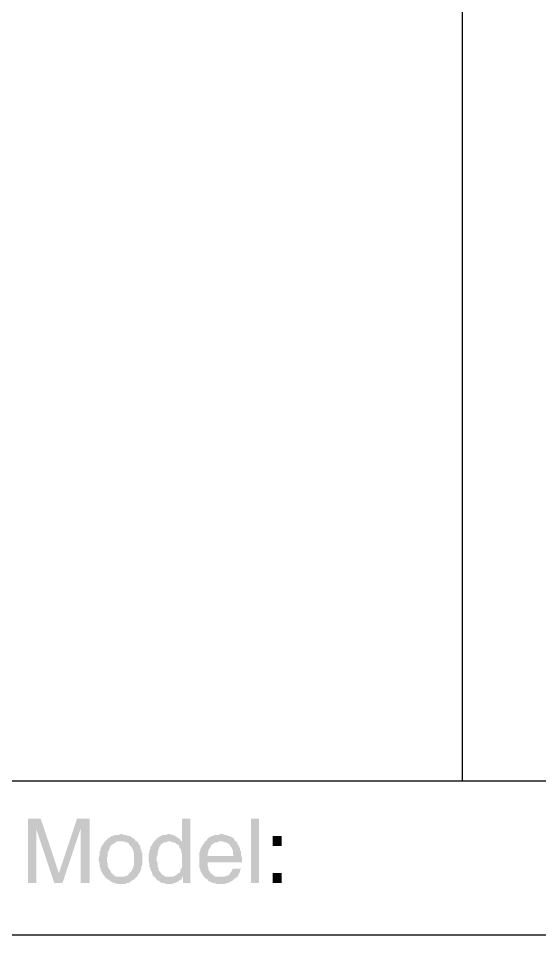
# Model space of a CAD drawing. Header units: inches. Extents: x 3613 to 8393, y -2205 to -794.
# Drawn here: x 4099.35 to 4125.31, y -2177.41 to -2131.75 of the extents above; entities that cross this region are included whole.
import ezdxf

# ---------------------------------------------------------------- set-up
doc = ezdxf.new("R2010")
doc.units = ezdxf.units.IN
doc.header["$MEASUREMENT"] = 0

msp = doc.modelspace()

# ---------------------------------------------------------------- hatches: boundary and pattern name
at = {"transparency": 33554559}
for points in [[(4100.467, -2171.629), (4099.836, -2171.629), (4099.836, -2174.833), (4100.242, -2174.833), (4100.242, -2172.125)], [(4100.467, -2171.629), (4100.242, -2172.125), (4101.144, -2174.833), (4101.37, -2174.337)], [(4102.905, -2171.629), (4102.273, -2171.629), (4101.37, -2174.337), (4101.144, -2174.833), (4101.551, -2174.833), (4102.453, -2172.125), (4102.453, -2172.125)], [(4102.905, -2171.629), (4102.453, -2172.125), (4102.453, -2174.833), (4102.905, -2174.833)], [(4107.914, -2171.629), (4107.508, -2171.629), (4107.508, -2172.802), (4107.192, -2172.847), (4107.237, -2172.892), (4107.328, -2172.938), (4107.373, -2173.028), (4107.373, -2173.073), (4107.418, -2173.118), (4107.463, -2173.208), (4107.463, -2173.299), (4107.508, -2173.344), (4107.508, -2174.021), (4107.463, -2174.111), (4107.418, -2174.201), (4107.418, -2174.246), (4107.373, -2174.337), (4107.328, -2174.337), (4107.282, -2174.382), (4107.237, -2174.427), (4107.147, -2174.472), (4107.553, -2174.472), (4107.553, -2174.833), (4107.914, -2174.833)], [(4110.938, -2174.833), (4110.938, -2171.629), (4111.344, -2171.629), (4111.344, -2174.833)], [(4104.439, -2172.396), (4104.439, -2172.396), (4104.349, -2172.441), (4104.168, -2172.441), (4104.078, -2172.486), (4103.988, -2172.486), (4103.943, -2172.531), (4103.852, -2172.577), (4103.807, -2172.622), (4103.717, -2172.712), (4103.672, -2172.757), (4103.672, -2172.757), (4103.627, -2172.802), (4103.582, -2172.892), (4103.536, -2172.938), (4103.491, -2173.028), (4103.446, -2173.118), (4103.446, -2173.208), (4103.401, -2173.254), (4103.401, -2173.434), (4103.356, -2173.569), (4103.356, -2173.66), (4103.356, -2173.75), (4103.401, -2173.84), (4103.401, -2174.021), (4103.446, -2174.111), (4103.446, -2174.201), (4103.491, -2174.246), (4103.536, -2174.337), (4103.582, -2174.427), (4103.627, -2174.472), (4103.672, -2174.517), (4103.672, -2174.562), (4104.439, -2174.517), (4104.213, -2174.517), (4104.168, -2174.472), (4104.078, -2174.427), (4104.033, -2174.382), (4103.943, -2174.292), (4103.943, -2174.246), (4103.897, -2174.156), (4103.852, -2174.111), (4103.807, -2174.021), (4103.807, -2173.84), (4103.762, -2173.75), (4103.762, -2173.569), (4103.807, -2173.479), (4103.807, -2173.299), (4103.852, -2173.208), (4103.897, -2173.118), (4103.897, -2173.073), (4103.943, -2172.983), (4103.988, -2172.938), (4104.078, -2172.892), (4104.123, -2172.847), (4104.213, -2172.802), (4104.259, -2172.757), (4105.206, -2172.757), (4105.161, -2172.667), (4105.116, -2172.622), (4105.026, -2172.577), (4104.981, -2172.531), (4104.89, -2172.486), (4104.8, -2172.486), (4104.71, -2172.441), (4104.62, -2172.441), (4104.529, -2172.396)], [(4105.206, -2172.757), (4104.439, -2172.757), (4104.62, -2172.757), (4104.665, -2172.802), (4104.755, -2172.802), (4104.845, -2172.847), (4104.89, -2172.938), (4104.936, -2172.983), (4104.981, -2173.028), (4105.026, -2173.118), (4105.071, -2173.208), (4105.071, -2173.254), (4105.116, -2173.344), (4105.116, -2173.93), (4105.071, -2174.021), (4105.071, -2174.066), (4105.026, -2174.156), (4104.981, -2174.246), (4104.936, -2174.292), (4104.89, -2174.337), (4104.845, -2174.382), (4104.8, -2174.472), (4104.71, -2174.472), (4104.62, -2174.517), (4104.439, -2174.517), (4103.672, -2174.562), (4103.762, -2174.607), (4103.807, -2174.653), (4103.897, -2174.698), (4103.943, -2174.743), (4104.033, -2174.788), (4104.123, -2174.833), (4104.168, -2174.833), (4104.259, -2174.878), (4104.665, -2174.878), (4104.755, -2174.833), (4104.845, -2174.833), (4104.89, -2174.788), (4104.981, -2174.743), (4105.026, -2174.698), (4105.116, -2174.653), (4105.161, -2174.607), (4105.251, -2174.517), (4105.251, -2174.517), (4105.297, -2174.472), (4105.342, -2174.382), (4105.387, -2174.337), (4105.432, -2174.246), (4105.432, -2174.201), (4105.477, -2174.111), (4105.477, -2174.021), (4105.522, -2173.93), (4105.522, -2173.66), (4105.522, -2173.344), (4105.477, -2173.254), (4105.477, -2173.163), (4105.432, -2173.118), (4105.432, -2173.028), (4105.387, -2172.938), (4105.342, -2172.892), (4105.297, -2172.802), (4105.251, -2172.757)], [(4106.109, -2172.757), (4106.064, -2172.847), (4106.019, -2172.892), (4105.974, -2172.983), (4105.928, -2173.028), (4105.928, -2173.118), (4105.883, -2173.208), (4105.883, -2173.299), (4105.838, -2173.389), (4105.838, -2173.75), (4105.883, -2173.84), (4105.883, -2174.021), (4105.928, -2174.111), (4105.928, -2174.156), (4105.974, -2174.246), (4106.019, -2174.337), (4106.019, -2174.382), (4106.064, -2174.472), (4106.109, -2174.517), (4106.199, -2174.607), (4106.244, -2174.653), (4106.289, -2174.698), (4106.38, -2174.743), (4106.425, -2174.788), (4106.515, -2174.833), (4106.605, -2174.833), (4106.696, -2174.878), (4107.012, -2174.878), (4107.102, -2174.833), (4107.147, -2174.833), (4107.237, -2174.788), (4107.328, -2174.743), (4107.373, -2174.698), (4107.463, -2174.653), (4107.508, -2174.562), (4106.876, -2174.517), (4106.696, -2174.517), (4106.605, -2174.472), (4106.56, -2174.427), (4106.47, -2174.382), (4106.425, -2174.292), (4106.38, -2174.246), (4106.335, -2174.201), (4106.335, -2174.111), (4106.289, -2174.021), (4106.289, -2173.84), (4106.244, -2173.75), (4106.244, -2173.524), (4106.289, -2173.434), (4106.289, -2173.254), (4106.335, -2173.163), (4106.335, -2173.118), (4106.38, -2173.028), (4106.425, -2172.983), (4106.425, -2172.938), (4106.47, -2172.892), (4106.56, -2172.847), (4106.605, -2172.802), (4106.696, -2172.802), (4106.786, -2172.757), (4106.876, -2172.757)], [(4106.831, -2172.396), (4106.786, -2172.396), (4106.696, -2172.441), (4106.515, -2172.441), (4106.47, -2172.486), (4106.38, -2172.531), (4106.289, -2172.577), (4106.244, -2172.622), (4106.199, -2172.667), (4106.109, -2172.757), (4106.966, -2172.757), (4107.012, -2172.802), (4107.102, -2172.802), (4107.192, -2172.847), (4107.508, -2172.802), (4107.508, -2172.757), (4107.463, -2172.757), (4107.418, -2172.667), (4107.373, -2172.622), (4107.282, -2172.577), (4107.237, -2172.531), (4107.147, -2172.486), (4107.057, -2172.441), (4107.012, -2172.441), (4106.921, -2172.396)], [(4109.449, -2172.396), (4109.404, -2172.396), (4109.313, -2172.441), (4109.133, -2172.441), (4109.043, -2172.486), (4108.997, -2172.486), (4108.907, -2172.531), (4108.817, -2172.577), (4108.772, -2172.622), (4108.727, -2172.712), (4108.636, -2172.757), (4109.539, -2172.757), (4109.629, -2172.802), (4109.72, -2172.802), (4109.765, -2172.847), (4109.855, -2172.892), (4109.9, -2172.983), (4109.9, -2172.983), (4109.945, -2173.028), (4109.99, -2173.118), (4110.035, -2173.208), (4110.035, -2173.389), (4110.081, -2173.479), (4108.366, -2173.479), (4108.366, -2174.066), (4108.411, -2174.156), (4108.411, -2174.201), (4108.456, -2174.292), (4108.501, -2174.382), (4108.546, -2174.427), (4108.591, -2174.517), (4108.636, -2174.562), (4109.449, -2174.517), (4109.178, -2174.517), (4109.088, -2174.472), (4109.043, -2174.427), (4108.997, -2174.382), (4108.907, -2174.337), (4108.907, -2174.292), (4108.862, -2174.246), (4108.817, -2174.156), (4108.817, -2174.066), (4108.772, -2173.976), (4108.772, -2173.795), (4110.487, -2173.795), (4110.487, -2173.569), (4110.442, -2173.434), (4110.442, -2173.254), (4110.397, -2173.208), (4110.397, -2173.118), (4110.351, -2173.028), (4110.306, -2172.938), (4110.261, -2172.892), (4110.261, -2172.802), (4110.171, -2172.757), (4110.126, -2172.712), (4110.081, -2172.622), (4110.035, -2172.577), (4109.945, -2172.531), (4109.855, -2172.486), (4109.81, -2172.486), (4109.72, -2172.441), (4109.629, -2172.441), (4109.539, -2172.396)], [(4108.636, -2172.757), (4108.636, -2172.802), (4108.591, -2172.847), (4108.546, -2172.938), (4108.501, -2172.983), (4108.456, -2173.073), (4108.411, -2173.163), (4108.411, -2173.208), (4108.366, -2173.299), (4108.366, -2173.479), (4108.772, -2173.479), (4108.772, -2173.389), (4108.817, -2173.299), (4108.817, -2173.208), (4108.862, -2173.118), (4108.907, -2173.073), (4108.952, -2172.983), (4108.952, -2172.938), (4109.043, -2172.892), (4109.088, -2172.847), (4109.178, -2172.802), (4109.268, -2172.802), (4109.358, -2172.757), (4109.449, -2172.757)], [(4112.473, -2172.983), (4112.473, -2172.486), (4112.021, -2172.486), (4112.021, -2172.983)], [(4110.442, -2174.111), (4110.035, -2174.111), (4109.99, -2174.201), (4109.945, -2174.292), (4109.9, -2174.337), (4109.855, -2174.427), (4109.765, -2174.472), (4109.72, -2174.472), (4109.629, -2174.517), (4109.449, -2174.517), (4108.636, -2174.562), (4108.636, -2174.562), (4108.682, -2174.607), (4108.772, -2174.653), (4108.817, -2174.743), (4108.907, -2174.743), (4108.952, -2174.788), (4109.043, -2174.833), (4109.133, -2174.833), (4109.223, -2174.878), (4109.629, -2174.878), (4109.72, -2174.833), (4109.81, -2174.833), (4109.855, -2174.788), (4109.945, -2174.743), (4110.035, -2174.698), (4110.081, -2174.653), (4110.126, -2174.607), (4110.216, -2174.562), (4110.261, -2174.517), (4110.306, -2174.427), (4110.351, -2174.337), (4110.397, -2174.292), (4110.397, -2174.201)], [(4107.147, -2174.472), (4107.057, -2174.517), (4106.876, -2174.517), (4107.508, -2174.562), (4107.553, -2174.472)], [(4112.473, -2174.833), (4112.473, -2174.337), (4112.021, -2174.337), (4112.021, -2174.833)]]:
    msp.add_hatch(color=256, dxfattribs=at).paths.add_polyline_path(points)

# ---------------------------------------------------------------- linework, layer by layer
msp.add_line((4121.452, -1913.772), (4121.452, -2169.733))
for points in [[(4096.451, -2169.733), (4492.889, -2169.733)], [(4096.451, -2177.406), (4392.581, -2177.406)]]:
    msp.add_lwpolyline(points)

doc.saveas('drawing.dxf')
